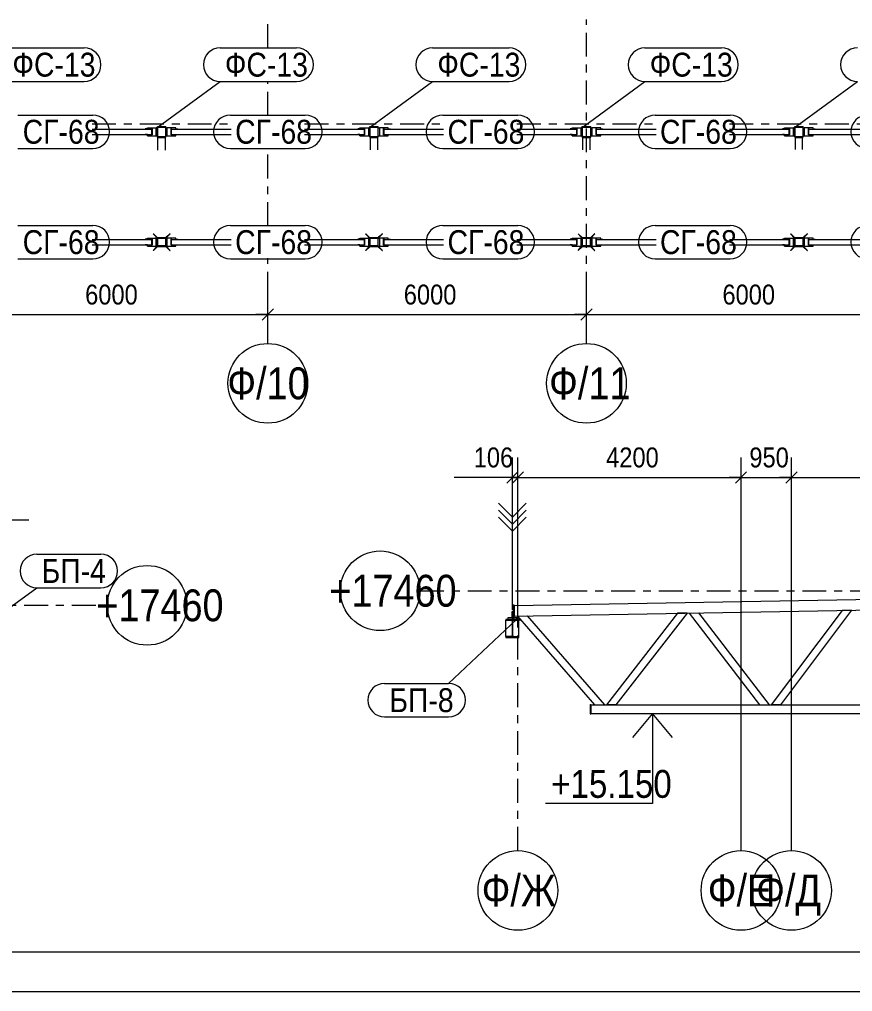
# Model space of a CAD drawing. Header units: millimetres. Extents: x -59 to 782, y -224 to 370.
# Drawn here: x 135.3 to 239.9, y -224 to -102 of the extents above; entities that cross this region are included whole.
import ezdxf

# ---------------------------------------------------------------- set-up
doc = ezdxf.new("R2010")
doc.units = ezdxf.units.MM
doc.linetypes.add('XKITLINE00', pattern=[0])
doc.linetypes.add('XKITLINE03', pattern=[6, 3, -1, 1, -1])
for name, color, linetype, lineweight in [('DrawingSheet', 5, 'Continuous', 0), ('LevelText', 7, 'Continuous', 0), ('Part', 2, 'Continuous', 0), ('PartMark', 3, 'Continuous', 0), ('S-GRID', 1, 'Continuous', 0), ('Z-DIMENSIONS', 1, 'Continuous', 0)]:
    doc.layers.add(name, color=color, linetype=linetype, lineweight=lineweight)
doc.styles.add('GOST type A', font='ARIAL.TTF')

msp = doc.modelspace()

# ---------------------------------------------------------------- linework, layer by layer
at = {"layer": 'DrawingSheet', "linetype": 'XKITLINE00', "lineweight": 0}
for p, q in [((-39.2, -219), (776.8, -219)), ((-59.2, -224), (781.8, -224))]:
    msp.add_line(p, q, dxfattribs=at)
at = {"layer": 'LevelText', "linetype": 'XKITLINE00', "lineweight": 0}
for p, q in [((214.8, -189.1), (212.3, -192.1)), ((214.8, -189.1), (214.8, -200.39)), ((217.3, -192.1), (214.8, -189.1)), ((213.5, -200.39), (201.38, -200.39)), ((214.8, -200.39), (213.5, -200.39))]:
    msp.add_line(p, q, dxfattribs=at)
at = {"layer": 'Part', "linetype": 'XKITLINE00', "lineweight": 0}
for p, q in [((144.45, -115.77), (151.93, -115.77)), ((151.13, -115.77), (151.13, -115.74)), ((151.13, -115.77), (151.13, -115.74)), ((151.39, -115.74), (151.13, -115.74)), ((151.39, -115.74), (151.39, -115.6)), ((151.39, -115.6), (152.51, -115.6)), ((151.39, -115.77), (151.39, -115.74)), ((151.98, -115.7), (151.93, -115.7)), ((151.93, -115.7), (151.93, -116.5)), ((151.93, -115.77), (151.93, -115.7)), ((151.98, -115.7), (151.98, -116.5)), ((152.51, -116.6), (152.51, -115.6)), ((152.65, -115.6), (152.51, -115.6)), ((152.65, -115.46), (152.65, -115.44)), ((152.65, -116.79), (152.65, -115.46)), ((153.71, -115.46), (152.65, -115.46)), ((152.65, -116.6), (152.65, -115.6)), ((152.69, -116.75), (152.69, -115.51)), ((152.69, -115.51), (153.67, -115.51)), ((153.66, -115.46), (153.61, -115.51)), ((153.67, -115.51), (153.67, -116.75)), ((153.71, -115.46), (153.71, -115.44)), ((153.71, -116.79), (153.71, -115.46)), ((153.71, -115.6), (153.85, -115.6)), ((154.97, -115.6), (153.85, -115.6)), ((153.85, -115.6), (153.85, -116.6)), ((154.38, -116.5), (154.38, -115.7)), ((154.38, -115.7), (154.43, -115.7)), ((154.38, -116.5), (154.38, -115.7)), ((154.43, -116.5), (154.43, -115.7)), ((154.43, -115.77), (161.91, -115.77)), ((154.97, -115.74), (154.97, -115.6)), ((154.97, -115.74), (155.23, -115.74)), ((154.97, -115.77), (154.97, -115.74)), ((155.23, -115.74), (155.23, -115.77)), ((171.12, -115.77), (178.59, -115.77)), ((177.79, -115.77), (177.79, -115.74)), ((177.79, -115.77), (177.79, -115.74)), ((178.06, -115.74), (177.79, -115.74)), ((178.06, -115.74), (178.06, -115.6)), ((178.06, -115.6), (179.18, -115.6)), ((178.06, -115.77), (178.06, -115.74)), ((178.65, -115.7), (178.59, -115.7)), ((178.59, -115.7), (178.59, -116.5)), ((178.59, -115.77), (178.59, -115.7)), ((178.65, -115.7), (178.65, -116.5)), ((179.18, -116.6), (179.18, -115.6)), ((179.31, -115.6), (179.18, -115.6)), ((179.31, -115.46), (179.31, -115.44)), ((179.31, -116.79), (179.31, -115.46)), ((180.38, -115.46), (179.31, -115.46)), ((179.31, -116.6), (179.31, -115.6)), ((179.36, -116.75), (179.36, -115.51)), ((179.36, -115.51), (180.33, -115.51)), ((180.33, -115.51), (180.33, -116.75)), ((180.38, -115.46), (180.38, -115.44)), ((180.38, -116.79), (180.38, -115.46)), ((180.38, -115.6), (180.51, -115.6)), ((181.63, -115.6), (180.51, -115.6)), ((180.51, -115.6), (180.51, -116.6)), ((181.05, -116.5), (181.05, -115.7)), ((181.05, -115.7), (181.1, -115.7)), ((181.05, -116.5), (181.05, -115.7)), ((181.1, -116.5), (181.1, -115.7)), ((181.1, -115.77), (188.57, -115.77)), ((181.63, -115.74), (181.63, -115.6)), ((181.63, -115.74), (181.9, -115.74)), ((181.63, -115.77), (181.63, -115.74)), ((181.9, -115.74), (181.9, -115.77)), ((197.79, -115.77), (205.26, -115.77)), ((204.46, -115.77), (204.46, -115.74)), ((204.46, -115.77), (204.46, -115.74)), ((204.73, -115.74), (204.46, -115.74)), ((204.73, -115.74), (204.73, -115.6)), ((204.73, -115.6), (205.85, -115.6)), ((204.73, -115.77), (204.73, -115.74)), ((205.31, -115.7), (205.26, -115.7)), ((205.26, -115.7), (205.26, -116.5)), ((205.26, -115.77), (205.26, -115.7)), ((205.31, -115.7), (205.31, -116.5)), ((205.85, -116.6), (205.85, -115.6)), ((205.98, -115.6), (205.85, -115.6)), ((205.98, -115.46), (205.98, -115.44)), ((205.98, -116.79), (205.98, -115.46)), ((207.05, -115.46), (205.98, -115.46)), ((205.98, -116.6), (205.98, -115.6)), ((206.03, -116.75), (206.03, -115.51)), ((206.03, -115.51), (207, -115.51)), ((207, -115.51), (207, -116.75)), ((207.05, -115.61), (207, -115.66)), ((207.05, -115.46), (207.05, -115.44)), ((207.05, -116.79), (207.05, -115.46)), ((207.05, -115.6), (207.18, -115.6)), ((208.3, -115.6), (207.18, -115.6)), ((207.18, -115.6), (207.18, -116.6)), ((207.71, -116.5), (207.71, -115.7)), ((207.71, -115.7), (207.77, -115.7)), ((207.71, -116.5), (207.71, -115.7)), ((207.77, -116.5), (207.77, -115.7)), ((207.77, -115.77), (215.24, -115.77)), ((208.3, -115.74), (208.3, -115.6)), ((208.3, -115.74), (208.57, -115.74)), ((208.3, -115.77), (208.3, -115.74)), ((208.57, -115.74), (208.57, -115.77)), ((224.45, -115.77), (231.93, -115.77)), ((231.13, -115.77), (231.13, -115.74)), ((231.13, -115.77), (231.13, -115.74)), ((231.39, -115.74), (231.13, -115.74)), ((231.39, -115.74), (231.39, -115.6)), ((231.39, -115.6), (232.51, -115.6)), ((231.39, -115.77), (231.39, -115.74)), ((231.98, -115.7), (231.93, -115.7)), ((231.93, -115.7), (231.93, -116.5)), ((231.93, -115.77), (231.93, -115.7)), ((231.98, -115.7), (231.98, -116.5)), ((232.51, -116.6), (232.51, -115.6)), ((232.65, -115.6), (232.51, -115.6)), ((232.65, -115.46), (232.65, -115.44)), ((232.65, -116.79), (232.65, -115.46)), ((233.71, -115.46), (232.65, -115.46)), ((232.65, -116.6), (232.65, -115.6)), ((232.69, -115.61), (232.65, -115.66)), ((232.69, -116.75), (232.69, -115.51)), ((232.69, -115.51), (233.67, -115.51)), ((232.85, -115.46), (232.8, -115.51)), ((233.67, -115.51), (233.67, -116.75)), ((233.71, -115.46), (233.71, -115.44)), ((233.71, -116.79), (233.71, -115.46)), ((233.71, -115.6), (233.85, -115.6)), ((234.97, -115.6), (233.85, -115.6)), ((233.85, -115.6), (233.85, -116.6)), ((234.38, -116.5), (234.38, -115.7)), ((234.38, -115.7), (234.43, -115.7)), ((234.38, -116.5), (234.38, -115.7)), ((234.43, -116.5), (234.43, -115.7)), ((234.43, -115.77), (241.91, -115.77)), ((234.97, -115.74), (234.97, -115.6)), ((234.97, -115.74), (235.23, -115.74)), ((234.97, -115.77), (234.97, -115.74)), ((235.23, -115.74), (235.23, -115.77)), ((144.45, -116.44), (151.93, -116.44)), ((151.13, -116.46), (151.13, -116.44)), ((151.13, -116.46), (151.13, -116.44)), ((151.39, -116.46), (151.13, -116.46)), ((151.39, -116.46), (151.39, -116.44)), ((151.39, -116.6), (151.39, -116.46)), ((151.39, -116.6), (152.51, -116.6)), ((151.93, -116.5), (151.93, -116.44)), ((151.98, -116.5), (151.93, -116.5)), ((152.51, -116.6), (152.65, -116.6)), ((152.69, -116.43), (152.65, -116.47)), ((152.65, -116.79), (152.65, -116.77)), ((152.65, -116.79), (153.71, -116.79)), ((153.67, -116.75), (152.69, -116.75)), ((152.71, -116.81), (152.71, -116.79)), ((152.71, -116.81), (153.65, -116.81)), ((152.71, -118.4), (152.71, -116.81)), ((152.76, -116.81), (152.76, -116.79)), ((152.76, -116.81), (153.6, -116.81)), ((153.6, -116.81), (153.6, -116.79)), ((153.6, -116.81), (153.6, -116.79)), ((153.65, -116.81), (153.65, -116.79)), ((153.65, -118.39), (153.65, -116.81)), ((153.67, -116.75), (153.67, -116.73)), ((153.71, -116.6), (153.85, -116.6)), ((153.85, -116.6), (154.97, -116.6)), ((154.38, -116.5), (154.43, -116.5)), ((154.43, -116.44), (161.91, -116.44)), ((154.97, -116.44), (154.97, -116.46)), ((154.97, -116.6), (154.97, -116.46)), ((154.97, -116.46), (155.23, -116.46)), ((155.23, -116.46), (155.23, -116.44)), ((171.12, -116.44), (178.59, -116.44)), ((177.79, -116.46), (177.79, -116.44)), ((177.79, -116.46), (177.79, -116.44)), ((178.06, -116.46), (177.79, -116.46)), ((178.06, -116.46), (178.06, -116.44)), ((178.06, -116.6), (178.06, -116.46)), ((178.06, -116.6), (179.18, -116.6)), ((178.59, -116.5), (178.59, -116.44)), ((178.65, -116.5), (178.59, -116.5)), ((179.18, -116.6), (179.31, -116.6)), ((179.31, -116.79), (179.31, -116.77)), ((179.31, -116.79), (180.38, -116.79)), ((180.33, -116.75), (179.36, -116.75)), ((179.38, -116.81), (179.38, -116.79)), ((179.38, -116.81), (180.31, -116.81)), ((179.38, -118.37), (179.38, -116.81)), ((179.43, -116.81), (179.43, -116.79)), ((179.43, -116.81), (180.27, -116.81)), ((180.26, -116.75), (180.22, -116.79)), ((180.27, -116.81), (180.27, -116.79)), ((180.27, -116.81), (180.27, -116.79)), ((180.31, -116.81), (180.31, -116.79)), ((180.31, -118.37), (180.31, -116.81)), ((180.38, -116.63), (180.33, -116.68)), ((180.33, -116.75), (180.33, -116.73)), ((180.38, -116.6), (180.51, -116.6)), ((180.51, -116.6), (181.63, -116.6)), ((181.05, -116.5), (181.1, -116.5)), ((181.1, -116.44), (188.57, -116.44)), ((181.63, -116.44), (181.63, -116.46)), ((181.63, -116.6), (181.63, -116.46)), ((181.63, -116.46), (181.9, -116.46)), ((181.9, -116.46), (181.9, -116.44)), ((197.79, -116.44), (205.26, -116.44)), ((204.46, -116.46), (204.46, -116.44)), ((204.46, -116.46), (204.46, -116.44)), ((204.73, -116.46), (204.46, -116.46)), ((204.73, -116.46), (204.73, -116.44)), ((204.73, -116.6), (204.73, -116.46)), ((204.73, -116.6), (205.85, -116.6)), ((205.26, -116.5), (205.26, -116.44)), ((205.31, -116.5), (205.26, -116.5)), ((205.85, -116.6), (205.98, -116.6)), ((206.03, -116.63), (205.98, -116.68)), ((205.98, -116.79), (205.98, -116.77)), ((205.98, -116.79), (207.05, -116.79)), ((207, -116.75), (206.03, -116.75)), ((206.05, -116.81), (206.05, -116.79)), ((206.05, -116.81), (206.98, -116.81)), ((206.05, -118.35), (206.05, -116.81)), ((206.09, -116.81), (206.09, -116.79)), ((206.09, -116.81), (206.93, -116.81)), ((206.93, -116.81), (206.93, -116.79)), ((206.93, -116.8), (206.93, -116.79)), ((206.98, -116.81), (206.98, -116.79)), ((206.98, -118.35), (206.98, -116.81)), ((207, -116.75), (207, -116.73)), ((207.05, -116.6), (207.18, -116.6)), ((207.18, -116.6), (208.3, -116.6)), ((207.71, -116.5), (207.77, -116.5)), ((207.77, -116.44), (215.24, -116.44)), ((208.3, -116.44), (208.3, -116.46)), ((208.3, -116.6), (208.3, -116.46)), ((208.3, -116.46), (208.57, -116.46)), ((208.57, -116.46), (208.57, -116.44)), ((224.45, -116.44), (231.93, -116.44)), ((231.13, -116.46), (231.13, -116.44)), ((231.13, -116.46), (231.13, -116.44)), ((231.39, -116.46), (231.13, -116.46)), ((231.39, -116.46), (231.39, -116.44)), ((231.39, -116.6), (231.39, -116.46)), ((231.39, -116.6), (232.51, -116.6)), ((231.93, -116.5), (231.93, -116.44)), ((231.98, -116.5), (231.93, -116.5)), ((232.51, -116.6), (232.65, -116.6)), ((232.65, -116.79), (232.65, -116.77)), ((232.65, -116.79), (233.71, -116.79)), ((233.67, -116.75), (232.69, -116.75)), ((232.71, -116.79), (232.71, -116.81)), ((233.65, -116.81), (232.71, -116.81)), ((232.71, -116.81), (232.71, -118.33)), ((232.76, -116.79), (232.76, -116.81)), ((232.76, -116.81), (233.6, -116.81)), ((233.6, -116.81), (233.6, -116.79)), ((233.65, -116.79), (233.65, -116.81)), ((233.65, -118.33), (233.65, -116.81)), ((233.67, -116.75), (233.67, -116.73)), ((233.71, -116.6), (233.85, -116.6)), ((233.85, -116.6), (234.97, -116.6)), ((234.38, -116.5), (234.43, -116.5)), ((234.43, -116.44), (241.91, -116.44)), ((234.97, -116.44), (234.97, -116.46)), ((234.97, -116.6), (234.97, -116.46)), ((234.97, -116.46), (235.23, -116.46)), ((235.23, -116.46), (235.23, -116.44)), ((152.11, -128.92), (152.15, -128.89)), ((152.49, -129.3), (152.11, -128.92)), ((152.11, -128.92), (152.62, -129.43)), ((152.15, -128.89), (152.66, -129.4)), ((152.63, -129.44), (152.49, -129.3)), ((152.53, -129.34), (152.53, -129.26)), ((153.69, -129.4), (153.83, -129.26)), ((154.21, -128.89), (153.7, -129.4)), ((153.74, -129.43), (154.25, -128.92)), ((153.83, -129.26), (154.21, -128.89)), ((154.25, -128.92), (154.21, -128.89)), ((178.78, -128.92), (178.82, -128.89)), ((179.16, -129.3), (178.78, -128.92)), ((178.78, -128.92), (179.28, -129.42)), ((178.82, -128.89), (179.32, -129.39)), ((179.29, -129.44), (179.16, -129.3)), ((180.36, -129.4), (180.5, -129.26)), ((180.88, -128.89), (180.38, -129.39)), ((180.41, -129.42), (180.91, -128.92)), ((180.5, -129.26), (180.88, -128.89)), ((180.91, -128.92), (180.88, -128.89)), ((205.45, -128.92), (205.48, -128.89)), ((205.82, -129.3), (205.45, -128.92)), ((205.45, -128.92), (205.94, -129.41)), ((205.48, -128.89), (205.97, -129.38)), ((205.96, -129.44), (205.82, -129.3)), ((207.03, -129.4), (207.17, -129.26)), ((207.54, -128.89), (207.05, -129.37)), ((207.09, -129.41), (207.58, -128.92)), ((207.17, -129.26), (207.54, -128.89)), ((207.58, -128.92), (207.54, -128.89)), ((232.11, -128.92), (232.15, -128.89)), ((232.49, -129.3), (232.11, -128.92)), ((232.11, -128.92), (232.59, -129.4)), ((232.15, -128.89), (232.63, -129.36)), ((232.63, -129.44), (232.49, -129.3)), ((233.69, -129.4), (233.83, -129.26)), ((234.21, -128.89), (233.73, -129.36)), ((233.77, -129.4), (234.25, -128.92)), ((233.83, -129.26), (234.21, -128.89)), ((234.25, -128.92), (234.21, -128.89)), ((144.45, -129.62), (151.93, -129.62)), ((144.45, -130.29), (151.93, -130.29)), ((151.13, -129.62), (151.13, -129.59)), ((151.13, -129.62), (151.13, -129.59)), ((151.39, -129.59), (151.13, -129.59)), ((151.13, -130.31), (151.13, -130.29)), ((151.13, -130.31), (151.13, -130.29)), ((151.39, -130.31), (151.13, -130.31)), ((151.39, -129.59), (151.39, -129.45)), ((151.39, -129.45), (152.51, -129.45)), ((151.39, -129.62), (151.39, -129.59)), ((151.39, -130.31), (151.39, -130.29)), ((151.39, -130.45), (151.39, -130.31)), ((151.39, -130.45), (152.51, -130.45)), ((151.98, -129.55), (151.93, -129.55)), ((151.93, -129.55), (151.93, -130.35)), ((151.93, -129.62), (151.93, -129.55)), ((151.93, -130.35), (151.93, -130.29)), ((151.98, -130.35), (151.93, -130.35)), ((151.98, -129.55), (151.98, -130.35)), ((152.11, -130.98), (152.62, -130.47)), ((152.66, -130.51), (152.15, -131.02)), ((152.49, -130.6), (152.63, -130.47)), ((152.51, -130.45), (152.51, -129.45)), ((152.65, -129.45), (152.51, -129.45)), ((152.51, -130.45), (152.65, -130.45)), ((152.62, -129.43), (152.66, -129.4)), ((152.63, -129.44), (152.62, -129.43)), ((152.63, -130.47), (152.62, -130.47)), ((152.62, -130.47), (152.66, -130.51)), ((152.67, -129.4), (152.63, -129.44)), ((152.63, -129.44), (152.63, -129.44)), ((152.67, -130.5), (152.63, -130.47)), ((152.63, -130.47), (152.63, -130.47)), ((152.65, -130.49), (152.65, -129.42)), ((153.71, -129.42), (152.65, -129.42)), ((152.65, -130.45), (152.65, -129.45)), ((152.65, -130.49), (153.71, -130.49)), ((152.66, -129.4), (152.67, -129.4)), ((152.66, -130.51), (152.67, -130.5)), ((152.75, -129.47), (152.7, -129.42)), ((152.7, -130.43), (152.7, -129.47)), ((152.7, -129.47), (153.66, -129.47)), ((153.66, -130.43), (152.7, -130.43)), ((153.66, -129.47), (153.66, -130.43)), ((153.71, -130.44), (153.66, -130.38)), ((153.71, -129.42), (153.69, -129.4)), ((153.7, -129.4), (153.69, -129.4)), ((153.69, -129.4), (153.69, -129.4)), ((153.71, -129.42), (153.69, -129.4)), ((153.69, -130.5), (153.73, -130.47)), ((153.69, -130.5), (153.71, -130.49)), ((153.7, -130.51), (153.69, -130.5)), ((153.83, -130.64), (153.69, -130.5)), ((153.69, -130.5), (153.69, -130.5)), ((153.7, -129.4), (153.74, -129.43)), ((153.74, -130.47), (153.7, -130.51)), ((153.7, -130.51), (154.21, -131.02)), ((153.71, -130.49), (153.71, -129.42)), ((153.73, -129.44), (153.71, -129.42)), ((153.73, -129.44), (153.71, -129.42)), ((153.71, -129.45), (153.85, -129.45)), ((153.71, -130.45), (153.85, -130.45)), ((153.71, -130.49), (153.73, -130.47)), ((153.74, -129.43), (153.73, -129.44)), ((153.73, -129.44), (153.73, -129.44)), ((153.74, -130.47), (153.73, -130.47)), ((153.73, -130.47), (153.73, -130.47)), ((154.25, -130.98), (153.74, -130.47)), ((154.97, -129.45), (153.85, -129.45)), ((153.85, -129.45), (153.85, -130.45)), ((153.85, -130.45), (154.97, -130.45)), ((154.38, -130.35), (154.38, -129.55)), ((154.38, -129.55), (154.43, -129.55)), ((154.38, -130.35), (154.38, -129.55)), ((154.38, -130.35), (154.43, -130.35)), ((154.43, -130.35), (154.43, -129.55)), ((154.43, -129.62), (161.91, -129.62)), ((154.43, -130.29), (161.91, -130.29)), ((154.97, -129.59), (154.97, -129.45)), ((154.97, -129.59), (155.23, -129.59)), ((154.97, -129.62), (154.97, -129.59)), ((154.97, -130.29), (154.97, -130.31)), ((154.97, -130.45), (154.97, -130.31)), ((154.97, -130.31), (155.23, -130.31)), ((155.23, -129.59), (155.23, -129.62)), ((155.23, -130.31), (155.23, -130.29)), ((171.12, -129.62), (178.59, -129.62)), ((171.12, -130.29), (178.59, -130.29)), ((177.79, -129.62), (177.79, -129.59)), ((177.79, -129.62), (177.79, -129.59)), ((178.06, -129.59), (177.79, -129.59)), ((177.79, -130.31), (177.79, -130.29)), ((177.79, -130.31), (177.79, -130.29)), ((178.06, -130.31), (177.79, -130.31)), ((178.06, -129.59), (178.06, -129.45)), ((178.06, -129.45), (179.18, -129.45)), ((178.06, -129.62), (178.06, -129.59)), ((178.06, -130.31), (178.06, -130.29)), ((178.06, -130.45), (178.06, -130.31)), ((178.06, -130.45), (179.18, -130.45)), ((178.65, -129.55), (178.59, -129.55)), ((178.59, -129.55), (178.59, -130.35)), ((178.59, -129.62), (178.59, -129.55)), ((178.59, -130.35), (178.59, -130.29)), ((178.65, -130.35), (178.59, -130.35)), ((178.65, -129.55), (178.65, -130.35)), ((178.78, -130.98), (179.28, -130.48)), ((179.32, -130.52), (178.82, -131.02)), ((179.16, -130.6), (179.29, -130.47)), ((179.18, -130.45), (179.18, -129.45)), ((179.31, -129.45), (179.18, -129.45)), ((179.18, -130.45), (179.31, -130.45)), ((179.28, -129.42), (179.32, -129.39)), ((179.29, -129.44), (179.28, -129.42)), ((179.29, -130.47), (179.28, -130.48)), ((179.28, -130.48), (179.32, -130.52)), ((179.33, -129.4), (179.29, -129.44)), ((179.29, -129.44), (179.29, -129.44)), ((179.33, -130.5), (179.29, -130.47)), ((179.29, -130.47), (179.29, -130.47)), ((179.31, -130.49), (179.31, -129.42)), ((180.38, -129.42), (179.31, -129.42)), ((179.31, -130.45), (179.31, -129.45)), ((179.41, -130.49), (179.31, -130.39)), ((179.31, -130.49), (180.38, -130.49)), ((179.32, -129.39), (179.33, -129.4)), ((179.32, -130.52), (179.33, -130.5)), ((179.37, -130.43), (179.37, -129.47)), ((179.37, -129.47), (180.33, -129.47)), ((180.33, -130.43), (179.37, -130.43)), ((180.33, -129.47), (180.33, -130.43)), ((180.38, -129.39), (180.36, -129.4)), ((180.38, -129.42), (180.36, -129.4)), ((180.36, -129.4), (180.36, -129.4)), ((180.38, -129.42), (180.36, -129.4)), ((180.36, -130.5), (180.4, -130.47)), ((180.36, -130.5), (180.38, -130.49)), ((180.38, -130.52), (180.36, -130.5)), ((180.5, -130.64), (180.36, -130.5)), ((180.36, -130.5), (180.36, -130.5)), ((180.38, -129.39), (180.41, -129.42)), ((180.38, -130.49), (180.38, -129.42)), ((180.4, -129.44), (180.38, -129.42)), ((180.4, -129.44), (180.38, -129.42)), ((180.38, -129.45), (180.51, -129.45)), ((180.38, -130.45), (180.51, -130.45)), ((180.38, -130.49), (180.4, -130.47)), ((180.41, -130.48), (180.38, -130.52)), ((180.38, -130.52), (180.88, -131.02)), ((180.41, -129.42), (180.4, -129.44)), ((180.4, -129.44), (180.4, -129.44)), ((180.41, -130.48), (180.4, -130.47)), ((180.4, -130.47), (180.4, -130.47)), ((180.91, -130.98), (180.41, -130.48)), ((181.63, -129.45), (180.51, -129.45)), ((180.51, -129.45), (180.51, -130.45)), ((180.51, -130.45), (181.63, -130.45)), ((181.05, -130.35), (181.05, -129.55)), ((181.05, -129.55), (181.1, -129.55)), ((181.05, -130.35), (181.05, -129.55)), ((181.05, -130.35), (181.1, -130.35)), ((181.1, -130.35), (181.1, -129.55)), ((181.1, -129.62), (188.57, -129.62)), ((181.1, -130.29), (188.57, -130.29)), ((181.63, -129.59), (181.63, -129.45)), ((181.63, -129.59), (181.9, -129.59)), ((181.63, -129.62), (181.63, -129.59)), ((181.63, -130.29), (181.63, -130.31)), ((181.63, -130.45), (181.63, -130.31)), ((181.63, -130.31), (181.9, -130.31)), ((181.9, -129.59), (181.9, -129.62)), ((181.9, -130.31), (181.9, -130.29)), ((197.79, -129.62), (205.26, -129.62)), ((197.79, -130.29), (205.26, -130.29)), ((204.46, -129.62), (204.46, -129.59)), ((204.46, -129.62), (204.46, -129.59)), ((204.73, -129.59), (204.46, -129.59)), ((204.46, -130.31), (204.46, -130.29)), ((204.46, -130.31), (204.46, -130.29)), ((204.73, -130.31), (204.46, -130.31)), ((204.73, -129.59), (204.73, -129.45)), ((204.73, -129.45), (205.85, -129.45)), ((204.73, -129.62), (204.73, -129.59)), ((204.73, -130.31), (204.73, -130.29)), ((204.73, -130.45), (204.73, -130.31)), ((204.73, -130.45), (205.85, -130.45)), ((205.31, -129.55), (205.26, -129.55)), ((205.26, -129.55), (205.26, -130.35)), ((205.26, -129.62), (205.26, -129.55)), ((205.26, -130.35), (205.26, -130.29)), ((205.31, -130.35), (205.26, -130.35)), ((205.31, -129.55), (205.31, -130.35)), ((205.45, -130.98), (205.94, -130.49)), ((205.97, -130.53), (205.48, -131.02)), ((205.82, -130.6), (205.96, -130.47)), ((205.85, -130.45), (205.85, -129.45)), ((205.98, -129.45), (205.85, -129.45)), ((205.85, -130.45), (205.98, -130.45)), ((205.94, -129.41), (205.97, -129.38)), ((205.96, -129.44), (205.94, -129.41)), ((205.96, -130.47), (205.94, -130.49)), ((205.94, -130.49), (205.97, -130.53)), ((206, -129.4), (205.96, -129.44)), ((205.96, -129.44), (205.96, -129.44)), ((206, -130.5), (205.96, -130.47)), ((205.96, -130.47), (205.96, -130.47)), ((205.97, -129.38), (206, -129.4)), ((205.97, -130.53), (206, -130.5)), ((205.98, -130.49), (205.98, -129.42)), ((207.05, -129.42), (205.98, -129.42)), ((205.98, -130.45), (205.98, -129.45)), ((205.98, -130.49), (207.05, -130.49)), ((206.03, -130.43), (206.03, -129.47)), ((206.03, -129.47), (206.99, -129.47)), ((206.99, -130.43), (206.03, -130.43)), ((206.29, -129.47), (206.24, -129.42)), ((206.99, -129.47), (206.99, -130.43)), ((207.05, -130.23), (206.99, -130.18)), ((207.05, -129.37), (207.03, -129.4)), ((207.05, -129.42), (207.03, -129.4)), ((207.03, -129.4), (207.03, -129.4)), ((207.05, -129.42), (207.03, -129.4)), ((207.03, -130.5), (207.07, -130.47)), ((207.03, -130.5), (207.05, -130.49)), ((207.05, -130.53), (207.03, -130.5)), ((207.17, -130.64), (207.03, -130.5)), ((207.03, -130.5), (207.03, -130.5)), ((207.05, -129.37), (207.09, -129.41)), ((207.05, -130.49), (207.05, -129.42)), ((207.07, -129.44), (207.05, -129.42)), ((207.07, -129.44), (207.05, -129.42)), ((207.05, -129.45), (207.18, -129.45)), ((207.05, -130.45), (207.18, -130.45)), ((207.05, -130.49), (207.07, -130.47)), ((207.09, -130.49), (207.05, -130.53)), ((207.05, -130.53), (207.54, -131.02)), ((207.09, -129.41), (207.07, -129.44)), ((207.07, -129.44), (207.07, -129.44)), ((207.09, -130.49), (207.07, -130.47)), ((207.07, -130.47), (207.07, -130.47)), ((207.58, -130.98), (207.09, -130.49)), ((208.3, -129.45), (207.18, -129.45)), ((207.18, -129.45), (207.18, -130.45)), ((207.18, -130.45), (208.3, -130.45)), ((207.71, -130.35), (207.71, -129.55)), ((207.71, -129.55), (207.77, -129.55)), ((207.71, -130.35), (207.71, -129.55)), ((207.71, -130.35), (207.77, -130.35)), ((207.77, -130.35), (207.77, -129.55)), ((207.77, -129.62), (215.24, -129.62)), ((207.77, -130.29), (215.24, -130.29)), ((208.3, -129.59), (208.3, -129.45)), ((208.3, -129.59), (208.57, -129.59)), ((208.3, -129.62), (208.3, -129.59)), ((208.3, -130.29), (208.3, -130.31)), ((208.3, -130.45), (208.3, -130.31)), ((208.3, -130.31), (208.57, -130.31)), ((208.57, -129.59), (208.57, -129.62)), ((208.57, -130.31), (208.57, -130.29)), ((224.45, -129.62), (231.93, -129.62)), ((224.45, -130.29), (231.93, -130.29)), ((231.13, -129.62), (231.13, -129.59)), ((231.13, -129.62), (231.13, -129.59)), ((231.39, -129.59), (231.13, -129.59)), ((231.13, -130.31), (231.13, -130.29)), ((231.13, -130.31), (231.13, -130.29)), ((231.39, -130.31), (231.13, -130.31)), ((231.39, -129.59), (231.39, -129.45)), ((231.39, -129.45), (232.51, -129.45)), ((231.39, -129.62), (231.39, -129.59)), ((231.39, -130.31), (231.39, -130.29)), ((231.39, -130.45), (231.39, -130.31)), ((231.39, -130.45), (232.51, -130.45)), ((231.98, -129.55), (231.93, -129.55)), ((231.93, -129.55), (231.93, -130.35)), ((231.93, -129.62), (231.93, -129.55)), ((231.93, -130.35), (231.93, -130.29)), ((231.98, -130.35), (231.93, -130.35)), ((231.98, -129.55), (231.98, -130.35)), ((232.11, -130.98), (232.59, -130.5)), ((232.49, -130.6), (232.63, -130.47)), ((232.51, -130.45), (232.51, -129.45)), ((232.65, -129.45), (232.51, -129.45)), ((232.51, -130.45), (232.65, -130.45)), ((232.59, -129.4), (232.63, -129.36)), ((232.63, -129.44), (232.59, -129.4)), ((232.63, -130.47), (232.59, -130.5)), ((232.59, -130.5), (232.63, -130.54)), ((232.63, -129.36), (232.67, -129.4)), ((232.67, -129.4), (232.63, -129.44)), ((232.63, -129.44), (232.63, -129.44)), ((232.67, -130.5), (232.63, -130.47)), ((232.63, -130.47), (232.63, -130.47)), ((232.63, -130.54), (232.67, -130.5)), ((232.65, -130.49), (232.65, -129.42)), ((233.71, -129.42), (232.65, -129.42)), ((232.65, -130.45), (232.65, -129.45)), ((232.7, -130.24), (232.65, -130.18)), ((232.65, -130.49), (233.71, -130.49)), ((232.7, -130.43), (232.7, -129.47)), ((232.7, -129.47), (233.66, -129.47)), ((233.66, -130.43), (232.7, -130.43)), ((232.95, -130.49), (232.9, -130.43)), ((233.66, -129.47), (233.66, -130.43)), ((233.73, -129.36), (233.69, -129.4)), ((233.71, -129.42), (233.69, -129.4)), ((233.69, -129.4), (233.69, -129.4)), ((233.71, -129.42), (233.69, -129.4)), ((233.69, -130.5), (233.71, -130.49)), ((233.69, -130.5), (233.71, -130.49)), ((233.73, -130.54), (233.69, -130.5)), ((233.83, -130.64), (233.69, -130.5)), ((233.69, -130.5), (233.69, -130.5)), ((233.71, -130.49), (233.71, -129.42)), ((233.73, -129.44), (233.71, -129.42)), ((233.73, -129.44), (233.71, -129.42)), ((233.71, -129.45), (233.85, -129.45)), ((233.71, -130.45), (233.85, -130.45)), ((233.71, -130.49), (233.73, -130.47)), ((233.71, -130.49), (233.73, -130.47)), ((233.73, -129.36), (233.77, -129.4)), ((233.77, -129.4), (233.73, -129.44)), ((233.73, -129.44), (233.73, -129.44)), ((233.77, -130.5), (233.73, -130.47)), ((233.73, -130.47), (233.73, -130.47)), ((233.77, -130.5), (233.73, -130.54)), ((234.25, -130.98), (233.77, -130.5)), ((234.97, -129.45), (233.85, -129.45)), ((233.85, -129.45), (233.85, -130.45)), ((233.85, -130.45), (234.97, -130.45)), ((234.38, -130.35), (234.38, -129.55)), ((234.38, -129.55), (234.43, -129.55)), ((234.38, -130.35), (234.38, -129.55)), ((234.38, -130.35), (234.43, -130.35)), ((234.43, -130.35), (234.43, -129.55)), ((234.43, -129.62), (241.91, -129.62)), ((234.43, -130.29), (241.91, -130.29)), ((234.97, -129.59), (234.97, -129.45)), ((234.97, -129.59), (235.23, -129.59)), ((234.97, -129.62), (234.97, -129.59)), ((234.97, -130.29), (234.97, -130.31)), ((234.97, -130.45), (234.97, -130.31)), ((234.97, -130.31), (235.23, -130.31)), ((235.23, -129.59), (235.23, -129.62)), ((235.23, -130.31), (235.23, -130.29)), ((152.11, -130.98), (152.49, -130.6)), ((152.15, -131.02), (152.11, -130.98)), ((152.31, -130.86), (152.24, -130.86)), ((154.21, -131.02), (153.83, -130.64)), ((154.21, -131.02), (154.25, -130.98)), ((178.78, -130.98), (179.16, -130.6)), ((178.82, -131.02), (178.78, -130.98)), ((178.85, -130.99), (178.79, -130.99)), ((180.88, -131.02), (180.5, -130.64)), ((180.88, -131.02), (180.91, -130.98)), ((205.45, -130.98), (205.82, -130.6)), ((205.48, -131.02), (205.45, -130.98)), ((207.54, -131.02), (207.17, -130.64)), ((207.45, -130.93), (207.45, -130.86)), ((207.54, -131.02), (207.58, -130.98)), ((232.11, -130.98), (232.49, -130.6)), ((232.15, -131.02), (232.11, -130.98)), ((232.63, -130.54), (232.15, -131.02)), ((233.73, -130.54), (234.21, -131.02)), ((234.21, -131.02), (233.83, -130.64)), ((234.21, -131.02), (234.25, -130.98)), ((197.42, -175.54), (281.11, -174.08)), ((197.42, -175.5), (197.31, -175.5)), ((197.31, -175.5), (197.31, -177.1)), ((197.42, -176.88), (281.11, -175.41)), ((197.42, -177.1), (197.42, -175.5)), ((197.42, -175.54), (197.42, -176.88)), ((197.26, -176.36), (197.15, -176.36)), ((197.15, -176.36), (197.15, -177.1)), ((197.15, -176.59), (197.26, -176.49)), ((197.26, -177.1), (197.26, -176.36)), ((197.91, -176.88), (199.12, -176.86)), ((207.57, -188.01), (197.91, -176.88)), ((208.8, -188.01), (199.12, -176.86)), ((217.94, -176.53), (209.03, -188.01)), ((219.14, -176.51), (210.21, -188.01)), ((219.14, -176.51), (217.94, -176.53)), ((219.44, -176.5), (220.61, -176.48)), ((228.29, -188.01), (219.44, -176.5)), ((229.47, -188.01), (220.61, -176.48)), ((238.62, -176.17), (229.69, -188.01)), ((239.8, -176.15), (230.86, -188.01)), ((239.8, -176.15), (238.62, -176.17)), ((198.04, -177.3), (196.37, -177.3)), ((196.37, -177.3), (196.37, -177.39)), ((196.37, -177.39), (197.18, -177.39)), ((196.37, -179.46), (196.37, -177.4)), ((196.37, -177.4), (197.04, -177.4)), ((197.77, -177.1), (196.64, -177.1)), ((196.64, -177.1), (196.64, -177.3)), ((196.64, -177.3), (197.77, -177.3)), ((197.04, -177.4), (197.17, -177.53)), ((197.11, -177.39), (197.2, -177.3)), ((197.15, -177.1), (197.26, -177.1)), ((197.17, -177.53), (197.17, -179.33)), ((197.18, -177.39), (197.18, -179.47)), ((197.24, -179.47), (197.24, -177.39)), ((197.24, -177.39), (198.04, -177.39)), ((197.37, -177.4), (197.24, -177.53)), ((197.24, -177.53), (197.24, -179.33)), ((197.31, -177.1), (197.42, -177.1)), ((198.04, -177.4), (197.37, -177.4)), ((197.77, -177.3), (197.77, -177.1)), ((198.25, -177.28), (198.04, -177.3)), ((198.04, -177.3), (198.04, -177.35)), ((198.04, -177.39), (198.04, -177.3)), ((198.04, -177.35), (198.3, -177.33)), ((198.04, -179.46), (198.04, -177.4)), ((198.24, -177.34), (198.24, -177.28)), ((197.17, -179.33), (197.04, -179.46)), ((197.24, -179.33), (197.37, -179.46)), ((197.04, -179.46), (196.37, -179.46)), ((197.18, -179.47), (196.37, -179.47)), ((196.37, -179.47), (196.37, -179.56)), ((196.37, -179.56), (198.04, -179.56)), ((197.18, -179.56), (197.27, -179.47)), ((198.04, -179.47), (197.24, -179.47)), ((197.37, -179.46), (198.04, -179.46)), ((198.04, -179.56), (198.04, -179.47)), ((206.98, -187.96), (207.04, -187.96)), ((206.98, -187.96), (206.98, -189.16)), ((206.98, -188.53), (207.04, -188.47)), ((207.04, -187.96), (207.04, -189.16)), ((207.04, -188.03), (281.05, -188.03)), ((207.04, -188.03), (207.04, -189.1)), ((207.57, -188.01), (208.8, -188.01)), ((210.21, -188.01), (209.03, -188.01)), ((228.29, -188.01), (229.47, -188.01)), ((230.86, -188.01), (229.69, -188.01)), ((206.98, -189.16), (207.04, -189.16)), ((207.04, -189.1), (281.05, -189.1))]:
    msp.add_line(p, q, dxfattribs=at)
at = {"layer": 'PartMark', "linetype": 'XKITLINE00', "lineweight": 0}
for p, q in [((133.85, -105.58), (143.47, -105.58)), ((160.52, -105.58), (170.13, -105.58)), ((187.19, -105.58), (196.8, -105.58)), ((213.85, -105.58), (223.47, -105.58)), ((133.85, -109.78), (143.47, -109.78)), ((152.74, -115.46), (160.52, -109.78)), ((160.52, -109.78), (170.13, -109.78)), ((179.41, -115.46), (187.19, -109.78)), ((187.19, -109.78), (196.8, -109.78)), ((206.08, -115.46), (213.85, -109.78)), ((213.85, -109.78), (223.47, -109.78)), ((232.74, -115.46), (240.52, -109.78)), ((135.14, -114), (144.55, -114)), ((161.81, -114), (171.22, -114)), ((188.47, -114), (197.89, -114)), ((215.14, -114), (224.55, -114)), ((135.14, -118.2), (144.55, -118.2)), ((161.81, -118.2), (171.22, -118.2)), ((188.47, -118.2), (197.89, -118.2)), ((215.14, -118.2), (224.55, -118.2)), ((135.14, -127.85), (144.55, -127.85)), ((161.81, -127.85), (171.22, -127.85)), ((188.47, -127.85), (197.89, -127.85)), ((215.14, -127.85), (224.55, -127.85)), ((135.14, -132.05), (144.55, -132.05)), ((161.81, -132.05), (171.22, -132.05)), ((188.47, -132.05), (197.89, -132.05)), ((215.14, -132.05), (224.55, -132.05)), ((137.52, -169.12), (145.56, -169.12)), ((129.75, -179), (137.52, -173.32)), ((137.52, -173.32), (145.56, -173.32)), ((197.71, -177.3), (189.21, -185.33)), ((181.17, -185.33), (189.21, -185.33)), ((181.17, -189.53), (189.21, -189.53))]:
    msp.add_line(p, q, dxfattribs=at)
for centre, start, end in [((143.47, -107.68), 270, 90), ((160.52, -107.68), 90, 270), ((170.13, -107.68), 270, 90), ((187.19, -107.68), 90, 270), ((196.8, -107.68), 270, 90), ((213.85, -107.68), 90, 270), ((223.47, -107.68), 270, 90), ((240.52, -107.68), 90, 270), ((144.55, -116.1), 270, 90), ((161.81, -116.1), 90, 270), ((171.22, -116.1), 270, 90), ((188.47, -116.1), 90, 270), ((197.89, -116.1), 270, 90), ((215.14, -116.1), 90, 270), ((224.55, -116.1), 270, 90), ((241.81, -116.1), 90, 270), ((144.55, -129.95), 270, 90), ((161.81, -129.95), 90, 270), ((171.22, -129.95), 270, 90), ((188.47, -129.95), 90, 270), ((197.89, -129.95), 270, 90), ((215.14, -129.95), 90, 270), ((224.55, -129.95), 270, 90), ((241.81, -129.95), 90, 270), ((137.52, -171.22), 90, 270), ((145.56, -171.22), 270, 90), ((181.17, -187.43), 90, 270), ((189.21, -187.43), 270, 90)]:
    msp.add_arc(centre, 2.1, start, end, dxfattribs=at)
at = {"layer": 'S-GRID', "linetype": 'XKITLINE03', "lineweight": 0}
for p, q in [((166.51, -105.58), (166.51, -102)), ((206.51, -142.67), (206.51, -102)), ((166.51, -114.1), (166.51, -109.78)), ((144.45, -115.09), (161.91, -115.09)), ((171.12, -115.09), (188.57, -115.09)), ((197.79, -115.09), (215.24, -115.09)), ((224.45, -115.09), (241.91, -115.09)), ((166.51, -127.95), (166.51, -118.1)), ((166.51, -142.67), (166.51, -131.95)), ((197.91, -206.31), (197.91, -159.44)), ((225.91, -206.31), (225.91, -159.44)), ((232.25, -206.31), (232.25, -159.44)), ((185.61, -173.7), (419.2, -173.7)), ((-20.08, -175.53), (146.36, -175.53))]:
    msp.add_line(p, q, dxfattribs=at)
at = {"layer": 'S-GRID', "linetype": 'XKITLINE00', "lineweight": 0}
for centre in [(166.51, -147.67), (206.51, -147.67), (180.61, -173.7), (151.36, -175.53), (197.91, -211.31), (225.91, -211.31), (232.25, -211.31)]:
    msp.add_circle(centre, 5, dxfattribs=at)
at = {"layer": 'Z-DIMENSIONS', "linetype": 'XKITLINE00', "lineweight": 0}
for p, q in [((166.51, -141.67), (166.51, -136.53)), ((166.51, -141.67), (166.51, -136.53)), ((206.51, -141.67), (206.51, -136.53)), ((206.51, -141.67), (206.51, -136.53)), ((126.51, -139.03), (166.51, -139.03)), ((166.51, -139.03), (165.01, -139.03)), ((167.22, -138.33), (165.81, -139.74)), ((167.22, -138.33), (165.81, -139.74)), ((166.51, -139.03), (206.51, -139.03)), ((166.51, -139.03), (168.01, -139.03)), ((206.51, -139.03), (205.01, -139.03)), ((207.22, -138.33), (205.81, -139.74)), ((207.22, -138.33), (205.81, -139.74)), ((206.51, -139.03), (208.01, -139.03)), ((206.51, -139.03), (246.51, -139.03)), ((197.21, -176.1), (197.21, -156.97)), ((197.91, -178.05), (197.91, -156.97)), ((197.91, -178.05), (197.91, -156.97)), ((225.91, -205.31), (225.91, -156.97)), ((225.91, -205.31), (225.91, -156.97)), ((232.25, -205.31), (232.25, -156.97)), ((232.25, -205.31), (232.25, -156.97)), ((197.21, -159.47), (189.92, -159.47)), ((197.21, -159.47), (191.42, -159.47)), ((197.91, -159.47), (196.41, -159.47)), ((197.91, -158.76), (196.5, -160.18)), ((198.62, -158.76), (197.21, -160.18)), ((198.62, -158.76), (197.21, -160.18)), ((197.21, -159.47), (197.91, -159.47)), ((197.91, -159.47), (199.41, -159.47)), ((197.91, -159.47), (225.91, -159.47)), ((225.91, -159.47), (224.41, -159.47)), ((226.62, -158.76), (225.21, -160.18)), ((226.62, -158.76), (225.21, -160.18)), ((225.91, -159.47), (227.41, -159.47)), ((225.91, -159.47), (232.25, -159.47)), ((232.25, -159.47), (230.75, -159.47)), ((232.95, -158.76), (231.54, -160.18)), ((232.95, -158.76), (231.54, -160.18)), ((232.25, -159.47), (233.75, -159.47)), ((232.25, -159.47), (281.25, -159.47)), ((197.21, -164.47), (195.46, -162.72)), ((197.21, -164.47), (198.96, -162.72)), ((197.21, -166.22), (197.21, -162.72)), ((197.21, -165.35), (195.46, -163.6)), ((197.21, -166.22), (195.46, -164.47)), ((197.21, -165.35), (198.96, -163.6)), ((197.21, -166.22), (198.96, -164.47)), ((129.25, -164.79), (136.53, -164.79))]:
    msp.add_line(p, q, dxfattribs=at)
at = {"layer": 'Z-DIMENSIONS'}
for p in [(166.51, -139.03), (166.51, -139.03), (206.51, -139.03), (206.51, -139.03), (197.21, -159.47), (197.91, -159.47), (197.91, -159.47), (225.91, -159.47), (225.91, -159.47), (232.25, -159.47), (232.25, -159.47)]:
    msp.add_point(p, dxfattribs=at)

# ---------------------------------------------------------------- texts
at = {"layer": 'LevelText', "style": 'GOST type A', "width": 0.85}
msp.add_text('+15.150', height=3.5, dxfattribs=at).set_placement((202.08, -199.69))
at = {"layer": 'PartMark', "style": 'GOST type A', "width": 0.85}
for s, p in [('ФС-13', (134.45, -109.18)), ('ФС-13', (161.12, -109.18)), ('ФС-13', (187.79, -109.18)), ('ФС-13', (214.45, -109.18)), ('СГ-68', (135.74, -117.6)), ('СГ-68', (162.41, -117.6)), ('СГ-68', (189.07, -117.6)), ('СГ-68', (215.74, -117.6)), ('СГ-68', (135.74, -131.45)), ('СГ-68', (162.41, -131.45)), ('СГ-68', (189.07, -131.45)), ('СГ-68', (215.74, -131.45)), ('БП-4', (138.12, -172.72)), ('БП-8', (181.77, -188.93))]:
    msp.add_text(s, height=3, dxfattribs=at).set_placement(p)
at = {"layer": 'S-GRID', "style": 'GOST type A', "width": 0.85}
for s, p in [('Ф/10', (161.43, -149.67)), ('Ф/11', (201.82, -149.67)), ('+17460', (174.23, -175.7)), ('+17460', (144.98, -177.53)), ('Ф/Ж', (193.35, -213.31)), ('Ф/Е', (221.74, -213.31)), ('Ф/Д', (227.82, -213.31))]:
    msp.add_text(s, height=4, dxfattribs=at).set_placement(p)
at = {"layer": 'Z-DIMENSIONS', "style": 'GOST type A', "width": 0.85}
for s, p in [('6000', (143.58, -137.78)), ('6000', (183.58, -137.78)), ('6000', (223.58, -137.78)), ('106', (192.36, -158.22)), ('4200', (208.98, -158.22)), ('950', (226.96, -158.22))]:
    msp.add_text(s, height=2.5, dxfattribs=at).set_placement(p)

doc.saveas('drawing.dxf')
